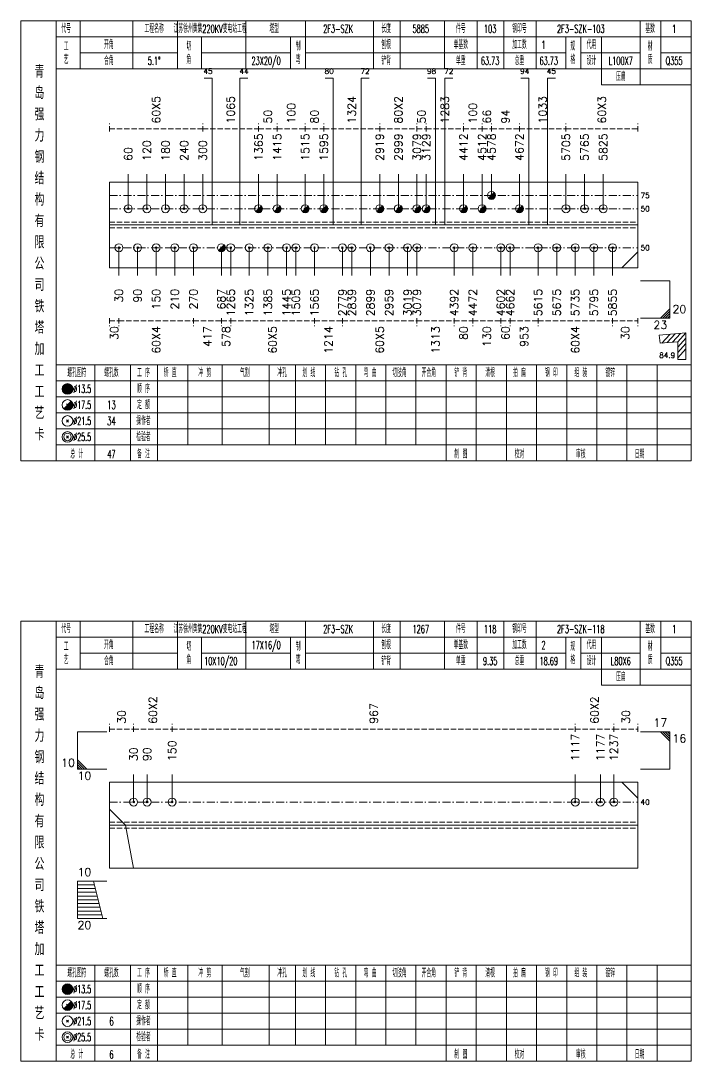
# Model space of a CAD drawing. Extents: x 0 to 4623, y -1159 to 4890.
# Drawn here: x 622.8 to 874.2, y 4500 to 4890 of the extents above; entities that cross this region are included whole.
import ezdxf
from ezdxf.enums import TextEntityAlignment as Align

# ---------------------------------------------------------------- set-up
doc = ezdxf.new("R2010")
doc.units = 0
doc.header["$MEASUREMENT"] = 0
doc.linetypes.add('一点画线', pattern=[5.2, 3, -1, 0.2, -1])
doc.linetypes.add('虚线', pattern=[2.75, 2, -0.75])
doc.layers.get('0').update_dxf_attribs({"linetype": 'CONTINUOUS', "lineweight": 25})
for name, color, linetype, lineweight in [('1', 7, 'CONTINUOUS', 25), ('2', 7, 'CONTINUOUS', 25), ('4', 7, 'CONTINUOUS', 25), ('5', 7, 'CONTINUOUS', 25)]:
    doc.layers.add(name, color=color, linetype=linetype, lineweight=lineweight)
doc.styles.get("Standard").update_dxf_attribs({"font": 'simplex.shx', "width": 0.7, "height": 3, "bigfont": 'gbhzfs.shx'})

# ---------------------------------------------------------------- blocks, each defined once
blk = doc.blocks.new('孔21.5')
at = {"layer": '5', "color": 7, "linetype": 'Continuous', "lineweight": 13}
for p, q in [((-0.2, -0.2), (0.2, 0.2)), ((-0.2, 0.2), (0.2, -0.2))]:
    blk.add_line(p, q, dxfattribs=at)
blk.add_circle((0, 0), 1, dxfattribs=at)
blk = doc.blocks.new('孔17.5')
at = {"layer": '5', "color": 7, "linetype": 'Continuous', "lineweight": 13}
for p, q in [((-0.707, -0.707), (0.707, 0.707)), ((-0.2, 0.2), (0.2, -0.2))]:
    blk.add_line(p, q, dxfattribs=at)
blk.add_circle((0, 0), 1, dxfattribs=at)
for radius in [0.9, 0.8, 0.7, 0.6, 0.5, 0.4, 0.3, 0.2, 0.1]:
    blk.add_arc((0, 0), radius, 225, 45, dxfattribs=at)

msp = doc.modelspace()

# ---------------------------------------------------------------- linework, layer by layer
at = {"color": 8, "linetype": '虚线', "lineweight": 9}
for p, q in [((656.1, 4848.5), (656.1, 4851.5)), ((656.1, 4849.5), (691.027, 4849.5)), ((691.027, 4848.5), (691.027, 4851.5)), ((691.027, 4848.5), (691.027, 4851.5)), ((691.027, 4849.5), (711.984, 4849.5)), ((711.984, 4848.5), (711.984, 4851.5)), ((711.984, 4848.5), (711.984, 4851.5)), ((711.984, 4849.5), (718.969, 4849.5)), ((718.969, 4848.5), (718.969, 4851.5)), ((718.969, 4848.5), (718.969, 4851.5)), ((718.969, 4849.5), (729.447, 4849.5)), ((729.447, 4848.5), (729.447, 4851.5)), ((729.447, 4848.5), (729.447, 4851.5)), ((729.447, 4849.5), (736.433, 4849.5)), ((736.433, 4848.5), (736.433, 4851.5)), ((736.433, 4848.5), (736.433, 4851.5)), ((736.433, 4849.5), (757.389, 4849.5)), ((757.389, 4848.5), (757.389, 4851.5)), ((757.389, 4848.5), (757.389, 4851.5)), ((757.389, 4849.5), (771.36, 4849.5)), ((771.36, 4848.5), (771.36, 4851.5)), ((771.36, 4848.5), (771.36, 4851.5)), ((771.36, 4849.5), (774.853, 4849.5)), ((774.853, 4848.5), (774.853, 4851.5)), ((774.853, 4848.5), (774.853, 4851.5)), ((774.853, 4849.5), (788.824, 4849.5)), ((788.824, 4848.5), (788.824, 4851.5)), ((788.824, 4848.5), (788.824, 4851.5)), ((788.824, 4849.5), (795.809, 4849.5)), ((795.809, 4848.5), (795.809, 4851.5)), ((795.809, 4848.5), (795.809, 4851.5)), ((795.809, 4849.5), (799.302, 4849.5)), ((799.302, 4848.5), (799.302, 4851.5)), ((799.302, 4848.5), (799.302, 4851.5)), ((799.302, 4849.5), (809.78, 4849.5)), ((809.78, 4848.5), (809.78, 4851.5)), ((809.78, 4848.5), (809.78, 4851.5)), ((809.78, 4849.5), (827.244, 4849.5)), ((827.244, 4848.5), (827.244, 4851.5)), ((827.244, 4848.5), (827.244, 4851.5)), ((827.244, 4849.5), (854.2, 4849.5)), ((854.2, 4848.5), (854.2, 4851.5)), ((656.1, 4778.5), (656.1, 4775.5)), ((656.1, 4777.5), (659.593, 4777.5)), ((659.593, 4778.5), (659.593, 4775.5)), ((659.593, 4778.5), (659.593, 4775.5)), ((659.593, 4777.5), (687.535, 4777.5)), ((687.535, 4778.5), (687.535, 4775.5)), ((687.535, 4778.5), (687.535, 4775.5)), ((687.535, 4777.5), (698.013, 4777.5)), ((698.013, 4778.5), (698.013, 4775.5)), ((698.013, 4778.5), (698.013, 4775.5)), ((698.013, 4777.5), (701.505, 4777.5)), ((701.505, 4778.5), (701.505, 4775.5)), ((701.505, 4778.5), (701.505, 4775.5)), ((701.505, 4777.5), (732.94, 4777.5)), ((732.94, 4778.5), (732.94, 4775.5)), ((732.94, 4778.5), (732.94, 4775.5)), ((732.94, 4777.5), (743.418, 4777.5)), ((743.418, 4778.5), (743.418, 4775.5)), ((743.418, 4778.5), (743.418, 4775.5)), ((743.418, 4777.5), (771.36, 4777.5)), ((771.36, 4778.5), (771.36, 4775.5)), ((771.36, 4778.5), (771.36, 4775.5)), ((771.36, 4777.5), (785.331, 4777.5)), ((785.331, 4778.5), (785.331, 4775.5)), ((785.331, 4778.5), (785.331, 4775.5)), ((785.331, 4777.5), (792.316, 4777.5)), ((792.316, 4778.5), (792.316, 4775.5)), ((792.316, 4778.5), (792.316, 4775.5)), ((792.316, 4777.5), (802.795, 4777.5)), ((802.795, 4778.5), (802.795, 4775.5)), ((802.795, 4778.5), (802.795, 4775.5)), ((802.795, 4777.5), (806.287, 4777.5)), ((806.287, 4778.5), (806.287, 4775.5)), ((806.287, 4778.5), (806.287, 4775.5)), ((806.287, 4777.5), (816.765, 4777.5)), ((816.765, 4778.5), (816.765, 4775.5)), ((816.765, 4778.5), (816.765, 4775.5)), ((816.765, 4777.5), (844.707, 4777.5)), ((844.707, 4778.5), (844.707, 4775.5)), ((844.707, 4778.5), (844.707, 4775.5)), ((844.707, 4777.5), (854.2, 4777.5)), ((854.2, 4778.5), (854.2, 4775.5)), ((656.1, 4623.5), (656.1, 4626.5)), ((665.1, 4623.5), (665.1, 4626.5)), ((665.1, 4623.5), (665.1, 4626.5)), ((679.553, 4623.5), (679.553, 4626.5)), ((679.553, 4623.5), (679.553, 4626.5)), ((830.747, 4623.5), (830.747, 4626.5)), ((830.747, 4623.5), (830.747, 4626.5)), ((845.2, 4623.5), (845.2, 4626.5)), ((845.2, 4623.5), (845.2, 4626.5)), ((854.2, 4623.5), (854.2, 4626.5)), ((656.1, 4624.5), (665.1, 4624.5)), ((665.1, 4624.5), (679.553, 4624.5)), ((679.553, 4624.5), (830.747, 4624.5)), ((830.747, 4624.5), (845.2, 4624.5)), ((845.2, 4624.5), (854.2, 4624.5))]:
    msp.add_line(p, q, dxfattribs=at)
at = {"color": 7, "linetype": 'Continuous', "lineweight": 13}
for p, q in [((663.085, 4819.55), (663.085, 4832.5)), ((670.071, 4819.55), (670.071, 4832.5)), ((677.056, 4819.55), (677.056, 4832.5)), ((684.042, 4819.55), (684.042, 4832.5)), ((691.027, 4819.55), (691.027, 4832.5)), ((711.984, 4819.55), (711.984, 4832.5)), ((718.969, 4819.55), (718.969, 4832.5)), ((729.447, 4819.55), (729.447, 4832.5)), ((736.433, 4819.55), (736.433, 4832.5)), ((757.389, 4819.55), (757.389, 4832.5)), ((764.375, 4819.55), (764.375, 4832.5)), ((771.36, 4819.55), (771.36, 4832.5)), ((774.853, 4819.55), (774.853, 4832.5)), ((788.824, 4819.55), (788.824, 4832.5)), ((795.809, 4819.55), (795.809, 4832.5)), ((799.302, 4824.55), (799.302, 4832.5)), ((809.78, 4819.55), (809.78, 4832.5)), ((827.244, 4819.55), (827.244, 4832.5)), ((834.229, 4819.55), (834.229, 4832.5)), ((841.215, 4819.55), (841.215, 4832.5)), ((659.593, 4804.95), (659.593, 4794.5)), ((666.578, 4804.95), (666.578, 4794.5)), ((673.564, 4804.95), (673.564, 4794.5)), ((680.549, 4804.95), (680.549, 4794.5)), ((687.535, 4804.95), (687.535, 4794.5)), ((698.013, 4804.95), (698.013, 4794.5)), ((701.505, 4804.95), (701.505, 4794.5)), ((708.491, 4804.95), (708.491, 4794.5)), ((715.476, 4804.95), (715.476, 4794.5)), ((722.462, 4804.95), (722.462, 4794.5)), ((725.955, 4804.95), (725.955, 4794.5)), ((732.94, 4804.95), (732.94, 4794.5)), ((743.418, 4804.95), (743.418, 4794.5)), ((746.911, 4804.95), (746.911, 4794.5)), ((753.896, 4804.95), (753.896, 4794.5)), ((760.882, 4804.95), (760.882, 4794.5)), ((767.867, 4804.95), (767.867, 4794.5)), ((771.36, 4804.95), (771.36, 4794.5)), ((785.331, 4804.95), (785.331, 4794.5)), ((792.316, 4804.95), (792.316, 4794.5)), ((802.795, 4804.95), (802.795, 4794.5)), ((806.287, 4804.95), (806.287, 4794.5)), ((816.765, 4804.95), (816.765, 4794.5)), ((823.751, 4804.95), (823.751, 4794.5)), ((830.736, 4804.95), (830.736, 4794.5)), ((837.722, 4804.95), (837.722, 4794.5)), ((844.707, 4804.95), (844.707, 4794.5)), ((854.2, 4803.45), (848.2, 4797.45)), ((866.2, 4792.5), (855.2, 4792.5)), ((866.2, 4792.5), (866.2, 4778.5)), ((862.7, 4778.5), (866.2, 4782)), ((866.2, 4778.5), (855.2, 4778.5)), ((863.575, 4778.5), (866.2, 4781.125)), ((864.45, 4778.5), (866.2, 4780.25)), ((865.325, 4778.5), (866.2, 4779.375)), ((644.1, 4623.5), (655.1, 4623.5)), ((644.1, 4609.5), (644.1, 4623.5)), ((866.2, 4623.5), (855.2, 4623.5)), ((862.7, 4623.5), (866.2, 4620)), ((863.575, 4623.5), (866.2, 4620.875)), ((864.45, 4623.5), (866.2, 4621.75)), ((865.325, 4623.5), (866.2, 4622.625)), ((866.2, 4609.5), (866.2, 4623.5)), ((647.6, 4609.5), (644.1, 4613)), ((646.725, 4609.5), (644.1, 4612.125)), ((645.85, 4609.5), (644.1, 4611.25)), ((644.975, 4609.5), (644.1, 4610.375)), ((644.1, 4609.5), (655.1, 4609.5)), ((665.1, 4597.125), (665.1, 4607.5)), ((670.172, 4597.125), (670.172, 4607.5)), ((679.553, 4597.125), (679.553, 4607.5)), ((830.747, 4597.125), (830.747, 4607.5)), ((840.128, 4597.125), (840.128, 4607.5)), ((845.2, 4597.125), (845.2, 4607.5)), ((866.2, 4609.5), (855.2, 4609.5)), ((854.2, 4598.625), (848.2, 4604.625)), ((656.1, 4594.5), (662.1, 4588.5)), ((662.1, 4588.5), (665.1, 4572.375)), ((644.1, 4567.5), (655.1, 4567.5)), ((644.1, 4567.5), (644.1, 4553.5)), ((650.1, 4567.5), (653.6, 4553.5)), ((644.1, 4566.1), (650.45, 4566.1)), ((644.1, 4564.7), (650.8, 4564.7)), ((644.1, 4563.3), (651.15, 4563.3)), ((644.1, 4561.9), (651.5, 4561.9)), ((644.1, 4560.5), (651.85, 4560.5)), ((644.1, 4559.1), (652.2, 4559.1)), ((644.1, 4557.7), (652.55, 4557.7)), ((644.1, 4556.3), (652.9, 4556.3)), ((644.1, 4554.9), (653.25, 4554.9)), ((644.1, 4553.5), (655.1, 4553.5))]:
    msp.add_line(p, q, dxfattribs=at)
at = {"color": 7, "linetype": 'Continuous', "lineweight": 18}
for p, q in [((656.1, 4829.55), (656.1, 4797.45)), ((656.1, 4829.55), (854.2, 4829.55)), ((854.2, 4829.55), (854.2, 4797.45)), ((656.1, 4813.5), (854.2, 4813.5)), ((656.1, 4604.625), (656.1, 4572.375)), ((656.1, 4604.625), (854.2, 4604.625)), ((854.2, 4604.625), (854.2, 4572.375)), ((656.1, 4588.5), (854.2, 4588.5))]:
    msp.add_line(p, q, dxfattribs=at)
at = {"color": 3, "linetype": '一点画线', "lineweight": 13}
for p, q in [((656.1, 4824.55), (854.2, 4824.55)), ((656.1, 4819.55), (854.2, 4819.55)), ((656.1, 4804.95), (854.2, 4804.95)), ((656.1, 4597.125), (854.2, 4597.125))]:
    msp.add_line(p, q, dxfattribs=at)
at = {"color": 1, "linetype": '虚线', "lineweight": 18}
for p, q in [((656.1, 4814.55), (854.2, 4814.55)), ((656.1, 4812.45), (854.2, 4812.45)), ((656.1, 4589.625), (854.2, 4589.625)), ((656.1, 4587.375), (854.2, 4587.375))]:
    msp.add_line(p, q, dxfattribs=at)
at = {"layer": '1', "color": 7, "linetype": 'Continuous', "lineweight": 18}
for p, q in [((656.1, 4797.45), (854.2, 4797.45)), ((656.1, 4572.375), (854.2, 4572.375))]:
    msp.add_line(p, q, dxfattribs=at)
at = {"layer": '2', "color": 7, "linetype": 'Continuous', "lineweight": 13}
for p, q in [((694.52, 4868.5), (691.52, 4868.5)), ((694.52, 4813.5), (694.52, 4868.5)), ((704.998, 4813.5), (704.998, 4868.5)), ((704.998, 4868.5), (707.998, 4868.5)), ((739.925, 4868.5), (736.925, 4868.5)), ((739.925, 4813.5), (739.925, 4868.5)), ((750.404, 4813.5), (750.404, 4868.5)), ((750.404, 4868.5), (753.404, 4868.5)), ((778.345, 4868.5), (775.345, 4868.5)), ((778.345, 4813.5), (778.345, 4868.5)), ((781.838, 4813.5), (781.838, 4868.5)), ((781.838, 4868.5), (784.838, 4868.5)), ((813.273, 4868.5), (810.273, 4868.5)), ((813.273, 4813.5), (813.273, 4868.5)), ((820.258, 4813.5), (820.258, 4868.5)), ((820.258, 4868.5), (823.258, 4868.5)), ((872.2, 4773), (862.24, 4772.111)), ((862.24, 4772.111), (862.506, 4769.123)), ((862.506, 4769.123), (869.2, 4769.72)), ((863.224, 4769.187), (866.224, 4772.467)), ((865.216, 4769.365), (868.216, 4772.644)), ((867.208, 4769.543), (870.208, 4772.822)), ((869.2, 4769.72), (872.2, 4773)), ((869.2, 4767.72), (872.2, 4771)), ((869.2, 4769.72), (869.2, 4763)), ((872.2, 4763), (872.2, 4773)), ((869.2, 4765.72), (872.2, 4769)), ((869.2, 4763.72), (872.2, 4767)), ((869.2, 4763), (872.2, 4763))]:
    msp.add_line(p, q, dxfattribs=at)
at = {"layer": '4', "color": 1, "linetype": 'Continuous', "lineweight": 18}
for p, q in [((636.1, 4725), (636.1, 4890)), ((645, 4872), (645, 4890)), ((664.8, 4872), (664.8, 4890)), ((681.6, 4872), (681.6, 4890)), ((707.2, 4872), (707.2, 4890)), ((729.5, 4872), (729.5, 4890)), ((755, 4872), (755, 4890)), ((765, 4872), (765, 4890)), ((781.7, 4872), (781.7, 4890)), ((793.9, 4872), (793.9, 4890)), ((803.9, 4872), (803.9, 4890)), ((816.1, 4872), (816.1, 4890)), ((855, 4866), (855, 4890)), ((862.8, 4872), (862.8, 4890)), ((636.1, 4884), (874.2, 4884)), ((690.6, 4872), (690.6, 4884)), ((723.9, 4872), (723.9, 4884)), ((827.2, 4872), (827.2, 4884)), ((832.8, 4872), (832.8, 4884)), ((840.6, 4866), (840.6, 4884)), ((645, 4878), (681.6, 4878)), ((690.6, 4878), (723.9, 4878)), ((729.5, 4878), (827.2, 4878)), ((832.8, 4878), (855, 4878)), ((862.8, 4878), (874.2, 4878)), ((636.1, 4872), (874.2, 4872)), ((840.6, 4866), (874.2, 4866)), ((636.1, 4761), (874.2, 4761)), ((650.6, 4725), (650.6, 4761)), ((663.9, 4725), (663.9, 4761)), ((674, 4725), (674, 4761)), ((685.4, 4731), (685.4, 4761)), ((698.3, 4731), (698.3, 4761)), ((715.9, 4731), (715.9, 4761)), ((725.8, 4731), (725.8, 4761)), ((737.1, 4731), (737.1, 4761)), ((748.4, 4731), (748.4, 4761)), ((759.7, 4731), (759.7, 4761)), ((770.9, 4731), (770.9, 4761)), ((782.3, 4731), (782.3, 4761)), ((793.6, 4731), (793.6, 4761)), ((804.9, 4731), (804.9, 4761)), ((816.2, 4731), (816.2, 4761)), ((827.5, 4731), (827.5, 4761)), ((838.8, 4731), (838.8, 4761)), ((850.1, 4731), (850.1, 4761)), ((861.4, 4731), (861.4, 4761)), ((636.1, 4755), (874.2, 4755)), ((636.1, 4749), (874.2, 4749)), ((636.1, 4743), (874.2, 4743)), ((636.1, 4737), (874.2, 4737)), ((636.1, 4731), (874.2, 4731)), ((782.3, 4725), (782.3, 4731)), ((793.6, 4725), (793.6, 4731)), ((804.9, 4725), (804.9, 4731)), ((816.2, 4725), (816.2, 4731)), ((827.5, 4725), (827.5, 4731)), ((838.8, 4725), (838.8, 4731)), ((850.1, 4725), (850.1, 4731)), ((861.4, 4725), (861.4, 4731)), ((636.1, 4500), (636.1, 4665)), ((645, 4647), (645, 4665)), ((664.8, 4647), (664.8, 4665)), ((681.6, 4647), (681.6, 4665)), ((707.2, 4647), (707.2, 4665)), ((729.5, 4647), (729.5, 4665)), ((755, 4647), (755, 4665)), ((765, 4647), (765, 4665)), ((781.7, 4647), (781.7, 4665)), ((793.9, 4647), (793.9, 4665)), ((803.9, 4647), (803.9, 4665)), ((816.1, 4647), (816.1, 4665)), ((855, 4641), (855, 4665)), ((862.8, 4647), (862.8, 4665)), ((636.1, 4659), (874.2, 4659)), ((690.6, 4647), (690.6, 4659)), ((723.9, 4647), (723.9, 4659)), ((827.2, 4647), (827.2, 4659)), ((832.8, 4647), (832.8, 4659)), ((840.6, 4641), (840.6, 4659)), ((645, 4653), (681.6, 4653)), ((690.6, 4653), (723.9, 4653)), ((729.5, 4653), (827.2, 4653)), ((832.8, 4653), (855, 4653)), ((862.8, 4653), (874.2, 4653)), ((636.1, 4647), (874.2, 4647)), ((840.6, 4641), (874.2, 4641)), ((636.1, 4536), (874.2, 4536)), ((650.6, 4500), (650.6, 4536)), ((663.9, 4500), (663.9, 4536)), ((674, 4500), (674, 4536)), ((685.4, 4506), (685.4, 4536)), ((698.3, 4506), (698.3, 4536)), ((715.9, 4506), (715.9, 4536)), ((725.8, 4506), (725.8, 4536)), ((737.1, 4506), (737.1, 4536)), ((748.4, 4506), (748.4, 4536)), ((759.7, 4506), (759.7, 4536)), ((770.9, 4506), (770.9, 4536)), ((782.3, 4506), (782.3, 4536)), ((793.6, 4506), (793.6, 4536)), ((804.9, 4506), (804.9, 4536)), ((816.2, 4506), (816.2, 4536)), ((827.5, 4506), (827.5, 4536)), ((838.8, 4506), (838.8, 4536)), ((850.1, 4506), (850.1, 4536)), ((861.4, 4506), (861.4, 4536)), ((636.1, 4530), (874.2, 4530)), ((636.1, 4524), (874.2, 4524)), ((636.1, 4518), (874.2, 4518)), ((636.1, 4512), (874.2, 4512)), ((636.1, 4506), (874.2, 4506)), ((782.3, 4500), (782.3, 4506)), ((793.6, 4500), (793.6, 4506)), ((804.9, 4500), (804.9, 4506)), ((816.2, 4500), (816.2, 4506)), ((827.5, 4500), (827.5, 4506)), ((838.8, 4500), (838.8, 4506)), ((850.1, 4500), (850.1, 4506)), ((861.4, 4500), (861.4, 4506))]:
    msp.add_line(p, q, dxfattribs=at)
at = {"layer": '4', "color": 7, "linetype": 'Continuous', "lineweight": 13}
for p, q in [((640.1, 4751.8), (640.5, 4752.2)), ((640.5, 4751.8), (640.1, 4752.2)), ((638.886, 4744.586), (641.714, 4747.414)), ((639.9, 4746.4), (640.7, 4745.6)), ((639.9, 4739.6), (640.7, 4740.4)), ((639.9, 4740.4), (640.7, 4739.6)), ((639.9, 4733.6), (640.7, 4734.4)), ((639.9, 4734.4), (640.7, 4733.6)), ((640.1, 4526.8), (640.5, 4527.2)), ((640.5, 4526.8), (640.1, 4527.2)), ((638.886, 4519.586), (641.714, 4522.414)), ((639.9, 4521.4), (640.7, 4520.6)), ((639.9, 4514.6), (640.7, 4515.4)), ((639.9, 4515.4), (640.7, 4514.6)), ((639.9, 4508.6), (640.7, 4509.4)), ((639.9, 4509.4), (640.7, 4508.6))]:
    msp.add_line(p, q, dxfattribs=at)
at = {"layer": '4', "color": 1, "linetype": 'Continuous', "lineweight": 18}
for points in [[(622.8, 4890), (622.8, 4725), (874.2, 4725), (874.2, 4890)], [(622.8, 4665), (622.8, 4500), (874.2, 4500), (874.2, 4665)]]:
    msp.add_lwpolyline(points, close=True, dxfattribs=at)
at = {"layer": '4', "color": 7, "linetype": 'Continuous', "lineweight": 13}
for centre, radius in [((640.3, 4752), 2), ((640.3, 4752), 1.8), ((640.3, 4752), 1.6), ((640.3, 4752), 1.4), ((640.3, 4752), 1.2), ((640.3, 4752), 1), ((640.3, 4752), 0.8), ((640.3, 4752), 0.6), ((640.3, 4752), 0.4), ((640.3, 4752), 0.2), ((640.3, 4746), 2), ((640.3, 4740), 2), ((640.3, 4734), 2), ((640.3, 4734), 1.4), ((640.3, 4527), 2), ((640.3, 4527), 1.8), ((640.3, 4527), 1.6), ((640.3, 4527), 1.4), ((640.3, 4527), 1.2), ((640.3, 4527), 1), ((640.3, 4527), 0.8), ((640.3, 4527), 0.6), ((640.3, 4527), 0.4), ((640.3, 4527), 0.2), ((640.3, 4521), 2), ((640.3, 4515), 2), ((640.3, 4509), 2), ((640.3, 4509), 1.4)]:
    msp.add_circle(centre, radius, dxfattribs=at)
for centre, radius in [((640.3, 4746), 1.8), ((640.3, 4746), 1.6), ((640.3, 4746), 1.4), ((640.3, 4746), 1.2), ((640.3, 4746), 1), ((640.3, 4746), 0.8), ((640.3, 4746), 0.6), ((640.3, 4746), 0.4), ((640.3, 4746), 0.2), ((640.3, 4521), 1.8), ((640.3, 4521), 1.6), ((640.3, 4521), 1.4), ((640.3, 4521), 1.2), ((640.3, 4521), 1), ((640.3, 4521), 0.8), ((640.3, 4521), 0.6), ((640.3, 4521), 0.4), ((640.3, 4521), 0.2)]:
    msp.add_arc(centre, radius, 225, 45, dxfattribs=at)

# ---------------------------------------------------------------- block references
at = {"color": 7, "linetype": 'Continuous', "lineweight": 13, "xscale": 1.5, "yscale": 1.5, "zscale": 1.5}
for name, p in [('孔17.5', (799.302, 4824.55)), ('孔21.5', (663.085, 4819.55)), ('孔21.5', (670.071, 4819.55)), ('孔21.5', (677.056, 4819.55)), ('孔21.5', (684.042, 4819.55)), ('孔21.5', (691.027, 4819.55)), ('孔17.5', (711.984, 4819.55)), ('孔17.5', (718.969, 4819.55)), ('孔17.5', (729.447, 4819.55)), ('孔17.5', (736.433, 4819.55)), ('孔17.5', (757.389, 4819.55)), ('孔17.5', (764.375, 4819.55)), ('孔17.5', (771.36, 4819.55)), ('孔17.5', (774.853, 4819.55)), ('孔17.5', (788.824, 4819.55)), ('孔17.5', (795.809, 4819.55)), ('孔17.5', (809.78, 4819.55)), ('孔21.5', (827.244, 4819.55)), ('孔21.5', (834.229, 4819.55)), ('孔21.5', (841.215, 4819.55)), ('孔21.5', (665.1, 4597.125)), ('孔21.5', (670.172, 4597.125)), ('孔21.5', (679.553, 4597.125)), ('孔21.5', (830.747, 4597.125)), ('孔21.5', (840.128, 4597.125)), ('孔21.5', (845.2, 4597.125))]:
    msp.add_blockref(name, p, dxfattribs=at)
at = {"layer": '1', "color": 7, "linetype": 'Continuous', "lineweight": 13, "xscale": 1.5, "yscale": 1.5, "zscale": 1.5}
for name, p in [('孔21.5', (659.593, 4804.95)), ('孔21.5', (666.578, 4804.95)), ('孔21.5', (673.564, 4804.95)), ('孔21.5', (680.549, 4804.95)), ('孔21.5', (687.535, 4804.95)), ('孔17.5', (698.013, 4804.95)), ('孔21.5', (701.505, 4804.95)), ('孔21.5', (708.491, 4804.95)), ('孔21.5', (715.476, 4804.95)), ('孔21.5', (722.462, 4804.95)), ('孔21.5', (725.955, 4804.95)), ('孔21.5', (732.94, 4804.95)), ('孔21.5', (743.418, 4804.95)), ('孔21.5', (746.911, 4804.95)), ('孔21.5', (753.896, 4804.95)), ('孔21.5', (760.882, 4804.95)), ('孔21.5', (767.867, 4804.95)), ('孔21.5', (771.36, 4804.95)), ('孔21.5', (785.331, 4804.95)), ('孔21.5', (792.316, 4804.95)), ('孔21.5', (802.795, 4804.95)), ('孔21.5', (806.287, 4804.95)), ('孔21.5', (816.765, 4804.95)), ('孔21.5', (823.751, 4804.95)), ('孔21.5', (830.736, 4804.95)), ('孔21.5', (837.722, 4804.95)), ('孔21.5', (844.707, 4804.95))]:
    msp.add_blockref(name, p, dxfattribs=at)

# ---------------------------------------------------------------- texts
at = {"color": 8, "linetype": 'Continuous', "lineweight": 9}
for s, p in [('60X5', (673.564, 4851.5)), ('1065', (701.505, 4851.5)), ('1324', (746.911, 4851.5)), ('80X2', (764.375, 4851.5)), ('1283', (781.838, 4851.5)), ('1033', (818.512, 4851.5)), ('60X3', (840.722, 4851.5)), ('50', (715.476, 4851.5)), ('100', (724.208, 4851.5)), ('80', (732.94, 4851.5)), ('50', (773.106, 4851.5)), ('100', (792.316, 4851.5)), ('66', (797.555, 4851.5)), ('94', (804.541, 4851.5)), ('60X2', (672.327, 4626.5)), ('967', (755.15, 4626.5)), ('60X2', (837.973, 4626.5)), ('30', (660.6, 4626.5)), ('30', (849.7, 4626.5))]:
    msp.add_text(s, height=3, rotation=90, dxfattribs=at).set_placement(p, align=Align.MIDDLE_LEFT)
at = {"color": 7, "linetype": 'Continuous', "lineweight": 13}
for s, p in [('120', (670.071, 4837.5)), ('180', (677.056, 4837.5)), ('240', (684.042, 4837.5)), ('300', (691.027, 4837.5)), ('1365', (711.984, 4837.5)), ('1415', (718.969, 4837.5)), ('1515', (729.447, 4837.5)), ('1595', (736.433, 4837.5)), ('2919', (757.389, 4837.5)), ('2999', (764.375, 4837.5)), ('3079', (771.36, 4837.5)), ('3129', (774.853, 4837.5)), ('4412', (788.824, 4837.5)), ('4512', (795.809, 4837.5)), ('4578', (799.302, 4837.5)), ('4672', (809.78, 4837.5)), ('5705', (827.244, 4837.5)), ('5765', (834.229, 4837.5)), ('5825', (841.215, 4837.5)), ('60', (663.085, 4837.5)), ('1117', (830.747, 4612.5)), ('1177', (840.128, 4612.5)), ('1237', (845.2, 4612.5)), ('150', (679.553, 4612.5)), ('30', (665.1, 4612.5)), ('90', (670.172, 4612.5))]:
    msp.add_text(s, height=3, rotation=90, dxfattribs=at).set_placement(p, align=Align.MIDDLE_LEFT)
for s, p in [('75', (855.2, 4824.55)), ('50', (855.2, 4819.55)), ('50', (855.2, 4804.95)), ('40', (855.2, 4597.125))]:
    msp.add_text(s, height=2, dxfattribs=at).set_placement(p, align=Align.MIDDLE_LEFT)
for s, p in [('20', (867.2, 4779.5)), ('10', (644.1, 4568.5))]:
    msp.add_text(s, height=3, dxfattribs=at).set_placement(p, align=Align.BOTTOM_LEFT)
msp.add_text('23', height=3, dxfattribs=at).set_placement((865.2, 4777.5), align=Align.TOP_RIGHT)
at = {"color": 8, "linetype": 'Continuous', "lineweight": 9}
for s, p in [('30', (657.846, 4775.5)), ('60X4', (673.564, 4775.5)), ('417', (692.774, 4775.5)), ('578', (699.759, 4775.5)), ('60X5', (717.223, 4775.5)), ('1214', (738.179, 4775.5)), ('60X5', (757.389, 4775.5)), ('1313', (778.345, 4775.5)), ('80', (788.824, 4775.5)), ('130', (797.555, 4775.5)), ('60', (804.541, 4775.5)), ('953', (811.526, 4775.5)), ('60X4', (830.736, 4775.5)), ('30', (849.454, 4775.5))]:
    msp.add_text(s, height=3, rotation=90, dxfattribs=at).set_placement(p, align=Align.MIDDLE_RIGHT)
at = {"color": 7, "linetype": 'Continuous', "lineweight": 13}
for s, p in [('17', (865.2, 4624.5)), ('10', (643.1, 4609.5))]:
    msp.add_text(s, height=3, dxfattribs=at).set_placement(p, align=Align.BOTTOM_RIGHT)
for s, p in [('16', (867.2, 4622.5)), ('10', (644.1, 4608.5)), ('20', (644.1, 4552.5))]:
    msp.add_text(s, height=3, dxfattribs=at).set_placement(p, align=Align.TOP_LEFT)
at = {"layer": '1', "color": 7, "linetype": 'Continuous', "lineweight": 13}
for s, p in [('30', (659.593, 4789.5)), ('90', (666.578, 4789.5)), ('150', (673.564, 4789.5)), ('210', (680.549, 4789.5)), ('270', (687.535, 4789.5)), ('687', (698.013, 4789.5)), ('1265', (701.505, 4789.5)), ('1325', (708.491, 4789.5)), ('1385', (715.476, 4789.5)), ('1445', (722.462, 4789.5)), ('1505', (725.955, 4789.5)), ('1565', (732.94, 4789.5)), ('2779', (743.418, 4789.5)), ('2839', (746.911, 4789.5)), ('2899', (753.896, 4789.5)), ('2959', (760.882, 4789.5)), ('3019', (767.867, 4789.5)), ('3079', (771.36, 4789.5)), ('4392', (785.331, 4789.5)), ('4472', (792.316, 4789.5)), ('4602', (802.795, 4789.5)), ('4662', (806.287, 4789.5)), ('5615', (816.765, 4789.5)), ('5675', (823.751, 4789.5)), ('5735', (830.736, 4789.5)), ('5795', (837.722, 4789.5)), ('5855', (844.707, 4789.5))]:
    msp.add_text(s, height=3, rotation=90, dxfattribs=at).set_placement(p, align=Align.MIDDLE_RIGHT)
at = {"layer": '2', "color": 7, "linetype": 'Continuous', "lineweight": 13}
for s, p in [('45', (693.02, 4869.5)), ('44', (706.498, 4869.5)), ('80', (738.425, 4869.5)), ('72', (751.904, 4869.5)), ('98', (776.845, 4869.5)), ('72', (783.338, 4869.5)), ('94', (811.773, 4869.5)), ('45', (821.758, 4869.5))]:
    msp.add_text(s, height=2, dxfattribs=at).set_placement(p, align=Align.BOTTOM_CENTER)
msp.add_text('84.9', height=2, dxfattribs=at).set_placement((868.2, 4763), align=Align.BOTTOM_RIGHT)
at = {"layer": '4', "color": 1, "linetype": 'Continuous', "lineweight": 13}
for s, height, width, p in [('代号', 3, 0.6, (639.8, 4887)), ('工程名称', 3, 0.6, (672.8, 4887)), ('江苏徐州黄集220KV变电站工程', 3, 0.6, (693.8, 4887)), ('塔型', 3, 0.6, (717.8, 4887)), ('2F3-SZK', 3, 0.6, (741.8, 4887)), ('长度', 3, 0.6, (759.8, 4887)), ('5885', 3, 0.6, (772.8, 4887)), ('件号', 3, 0.6, (787.8, 4887)), ('103', 3, 0.6, (798.8, 4887)), ('钢印号', 3, 0.6, (809.8, 4887)), ('2F3-SZK-103', 3, 0.6, (832.8, 4887)), ('基数', 3, 0.6, (858.8, 4887)), ('1', 3, 0.6, (867.8, 4887)), ('开角', 3, 0.6, (655.8, 4881)), ('刨根', 3, 0.6, (759.8, 4881)), ('单基数', 3, 0.6, (787.8, 4881)), ('加工数', 3, 0.6, (809.8, 4881)), ('工', 3, 0.6, (639.8, 4880.4)), ('切', 3, 0.6, (685.8, 4880.4)), ('制', 3, 0.6, (726.8, 4880.4)), ('1', 3, 0.6, (818.8, 4881)), ('规', 3, 0.6, (829.8, 4880.4)), ('代用', 3, 0.6, (836.8, 4881)), ('材', 3, 0.6, (858.8, 4880.4)), ('艺', 3, 0.6, (639.8, 4875.4)), ('合角', 3, 0.6, (655.8, 4875)), ('5.1%%d', 3, 0.6, (672.8, 4875)), ('角', 3, 0.6, (685.8, 4875.4)), ('23X20/0', 3, 0.6, (714.8, 4875)), ('弯', 3, 0.6, (726.8, 4875.4)), ('铲背', 3, 0.6, (759.8, 4875)), ('单重', 3, 0.6, (787.8, 4875)), ('63.73', 3, 0.6, (798.8, 4875)), ('总重', 3, 0.6, (809.8, 4875)), ('63.73', 3, 0.6, (820.8, 4875)), ('格', 3, 0.6, (829.8, 4875.4)), ('设计', 3, 0.6, (836.8, 4875)), ('L100X7', 3, 0.6, (847.8, 4875)), ('质', 3, 0.6, (858.8, 4875.4)), ('Q355', 3, 0.6, (867.8, 4875)), ('青', 4.6, 0.8, (629.8, 4871)), ('压扁', 3, 0.6, (847.8, 4869)), ('岛', 4.6, 0.8, (629.8, 4863)), ('强', 4.6, 0.8, (629.8, 4855)), ('力', 4.6, 0.8, (629.8, 4847)), ('钢', 4.6, 0.8, (629.8, 4839)), ('结', 4.6, 0.8, (629.8, 4831)), ('构', 4.6, 0.8, (629.8, 4823)), ('有', 4.6, 0.8, (629.8, 4815)), ('限', 4.6, 0.8, (629.8, 4807)), ('公', 4.6, 0.8, (629.8, 4799)), ('司', 4.6, 0.8, (629.8, 4791)), ('铁', 4.6, 0.8, (629.8, 4783)), ('塔', 4.6, 0.8, (629.8, 4775)), ('加', 4.6, 0.8, (629.8, 4767)), ('工', 4.6, 0.8, (629.8, 4759)), ('螺孔图符', 3, 0.6, (643.8, 4758)), ('螺孔数', 3, 0.6, (656.8, 4758)), ('工 序', 3, 0.6, (668.8, 4758)), ('矫 直', 3, 0.6, (678.8, 4758)), ('冲 剪', 3, 0.6, (691.8, 4758)), ('气割', 3, 0.6, (706.8, 4758)), ('冲孔', 3, 0.6, (720.8, 4758)), ('划 线', 3, 0.6, (730.8, 4758)), ('钻 孔', 3, 0.6, (742.8, 4758)), ('弯 曲', 3, 0.6, (753.8, 4758)), ('切肢角', 3, 0.6, (764.8, 4758)), ('开合角', 3, 0.6, (775.8, 4758)), ('铲 背', 3, 0.6, (787.8, 4758)), ('清根', 3, 0.6, (798.8, 4758)), ('拍 扁', 3, 0.6, (809.8, 4758)), ('钢 印', 3, 0.6, (821.8, 4758)), ('组 装', 3, 0.6, (832.8, 4758)), ('镀锌', 3, 0.6, (843.8, 4758)), ('工', 4.6, 0.8, (629.8, 4751)), ('%%C13.5', 3, 0.5, (645.8, 4752)), ('顺 序', 3, 0.6, (668.8, 4752)), ('%%C17.5', 3, 0.5, (645.8, 4746)), ('13', 3.2, 0.6, (656.8, 4746)), ('定 额', 3, 0.6, (668.8, 4746)), ('艺', 4.6, 0.8, (629.8, 4743)), ('%%C21.5', 3, 0.5, (645.8, 4740)), ('34', 3.2, 0.6, (656.8, 4740)), ('操作者', 3, 0.6, (668.8, 4740)), ('卡', 4.6, 0.8, (629.8, 4735)), ('%%C25.5', 3, 0.5, (645.8, 4734)), ('检验者', 3, 0.6, (668.8, 4734)), ('总 计', 3, 0.6, (643.8, 4727.5)), ('47', 3, 0.6, (656.8, 4727.5)), ('备 注', 3, 0.6, (668.8, 4727.5)), ('制 图', 3, 0.6, (787.8, 4727.5)), ('校对', 3, 0.6, (809.8, 4727.5)), ('审核', 3, 0.6, (832.8, 4727.5)), ('日期', 3, 0.6, (854.8, 4727.5)), ('代号', 3, 0.6, (639.8, 4662)), ('工程名称', 3, 0.6, (672.8, 4662)), ('江苏徐州黄集220KV变电站工程', 3, 0.6, (693.8, 4662)), ('塔型', 3, 0.6, (717.8, 4662)), ('2F3-SZK', 3, 0.6, (741.8, 4662)), ('长度', 3, 0.6, (759.8, 4662)), ('1267', 3, 0.6, (772.8, 4662)), ('件号', 3, 0.6, (787.8, 4662)), ('118', 3, 0.6, (798.8, 4662)), ('钢印号', 3, 0.6, (809.8, 4662)), ('2F3-SZK-118', 3, 0.6, (832.8, 4662)), ('基数', 3, 0.6, (858.8, 4662)), ('1', 3, 0.6, (867.8, 4662)), ('工', 3, 0.6, (639.8, 4655.4)), ('开角', 3, 0.6, (655.8, 4656)), ('切', 3, 0.6, (685.8, 4655.4)), ('17X16/0', 3, 0.6, (714.8, 4656)), ('制', 3, 0.6, (726.8, 4655.4)), ('刨根', 3, 0.6, (759.8, 4656)), ('单基数', 3, 0.6, (787.8, 4656)), ('加工数', 3, 0.6, (809.8, 4656)), ('2', 3, 0.6, (818.8, 4656)), ('规', 3, 0.6, (829.8, 4655.4)), ('代用', 3, 0.6, (836.8, 4656)), ('材', 3, 0.6, (858.8, 4655.4)), ('艺', 3, 0.6, (639.8, 4650.4)), ('合角', 3, 0.6, (655.8, 4650)), ('角', 3, 0.6, (685.8, 4650.4)), ('10X10/20', 3, 0.6, (697.8, 4650)), ('弯', 3, 0.6, (726.8, 4650.4)), ('铲背', 3, 0.6, (759.8, 4650)), ('单重', 3, 0.6, (787.8, 4650)), ('9.35', 3, 0.6, (798.8, 4650)), ('总重', 3, 0.6, (809.8, 4650)), ('18.69', 3, 0.6, (820.8, 4650)), ('格', 3, 0.6, (829.8, 4650.4)), ('设计', 3, 0.6, (836.8, 4650)), ('L80X6', 3, 0.6, (847.8, 4650)), ('质', 3, 0.6, (858.8, 4650.4)), ('Q355', 3, 0.6, (867.8, 4650)), ('青', 4.6, 0.8, (629.8, 4646)), ('压扁', 3, 0.6, (847.8, 4644)), ('岛', 4.6, 0.8, (629.8, 4638)), ('强', 4.6, 0.8, (629.8, 4630)), ('力', 4.6, 0.8, (629.8, 4622)), ('钢', 4.6, 0.8, (629.8, 4614)), ('结', 4.6, 0.8, (629.8, 4606)), ('构', 4.6, 0.8, (629.8, 4598)), ('有', 4.6, 0.8, (629.8, 4590)), ('限', 4.6, 0.8, (629.8, 4582)), ('公', 4.6, 0.8, (629.8, 4574)), ('司', 4.6, 0.8, (629.8, 4566)), ('铁', 4.6, 0.8, (629.8, 4558)), ('塔', 4.6, 0.8, (629.8, 4550)), ('加', 4.6, 0.8, (629.8, 4542)), ('工', 4.6, 0.8, (629.8, 4534)), ('螺孔图符', 3, 0.6, (643.8, 4533)), ('螺孔数', 3, 0.6, (656.8, 4533)), ('工 序', 3, 0.6, (668.8, 4533)), ('矫 直', 3, 0.6, (678.8, 4533)), ('冲 剪', 3, 0.6, (691.8, 4533)), ('气割', 3, 0.6, (706.8, 4533)), ('冲孔', 3, 0.6, (720.8, 4533)), ('划 线', 3, 0.6, (730.8, 4533)), ('钻 孔', 3, 0.6, (742.8, 4533)), ('弯 曲', 3, 0.6, (753.8, 4533)), ('切肢角', 3, 0.6, (764.8, 4533)), ('开合角', 3, 0.6, (775.8, 4533)), ('铲 背', 3, 0.6, (787.8, 4533)), ('清根', 3, 0.6, (798.8, 4533)), ('拍 扁', 3, 0.6, (809.8, 4533)), ('钢 印', 3, 0.6, (821.8, 4533)), ('组 装', 3, 0.6, (832.8, 4533)), ('镀锌', 3, 0.6, (843.8, 4533)), ('工', 4.6, 0.8, (629.8, 4526)), ('%%C13.5', 3, 0.5, (645.8, 4527)), ('顺 序', 3, 0.6, (668.8, 4527)), ('艺', 4.6, 0.8, (629.8, 4518)), ('%%C17.5', 3, 0.5, (645.8, 4521)), ('定 额', 3, 0.6, (668.8, 4521)), ('%%C21.5', 3, 0.5, (645.8, 4515)), ('6', 3.2, 0.6, (656.8, 4515)), ('操作者', 3, 0.6, (668.8, 4515)), ('卡', 4.6, 0.8, (629.8, 4510)), ('%%C25.5', 3, 0.5, (645.8, 4509)), ('检验者', 3, 0.6, (668.8, 4509)), ('总 计', 3, 0.6, (643.8, 4502.5)), ('6', 3, 0.6, (656.8, 4502.5)), ('备 注', 3, 0.6, (668.8, 4502.5)), ('制 图', 3, 0.6, (787.8, 4502.5)), ('校对', 3, 0.6, (809.8, 4502.5)), ('审核', 3, 0.6, (832.8, 4502.5)), ('日期', 3, 0.6, (854.8, 4502.5))]:
    msp.add_text(s, height=height, dxfattribs=dict(at, width=width)).set_placement(p, align=Align.MIDDLE_CENTER)

doc.saveas('drawing.dxf')
